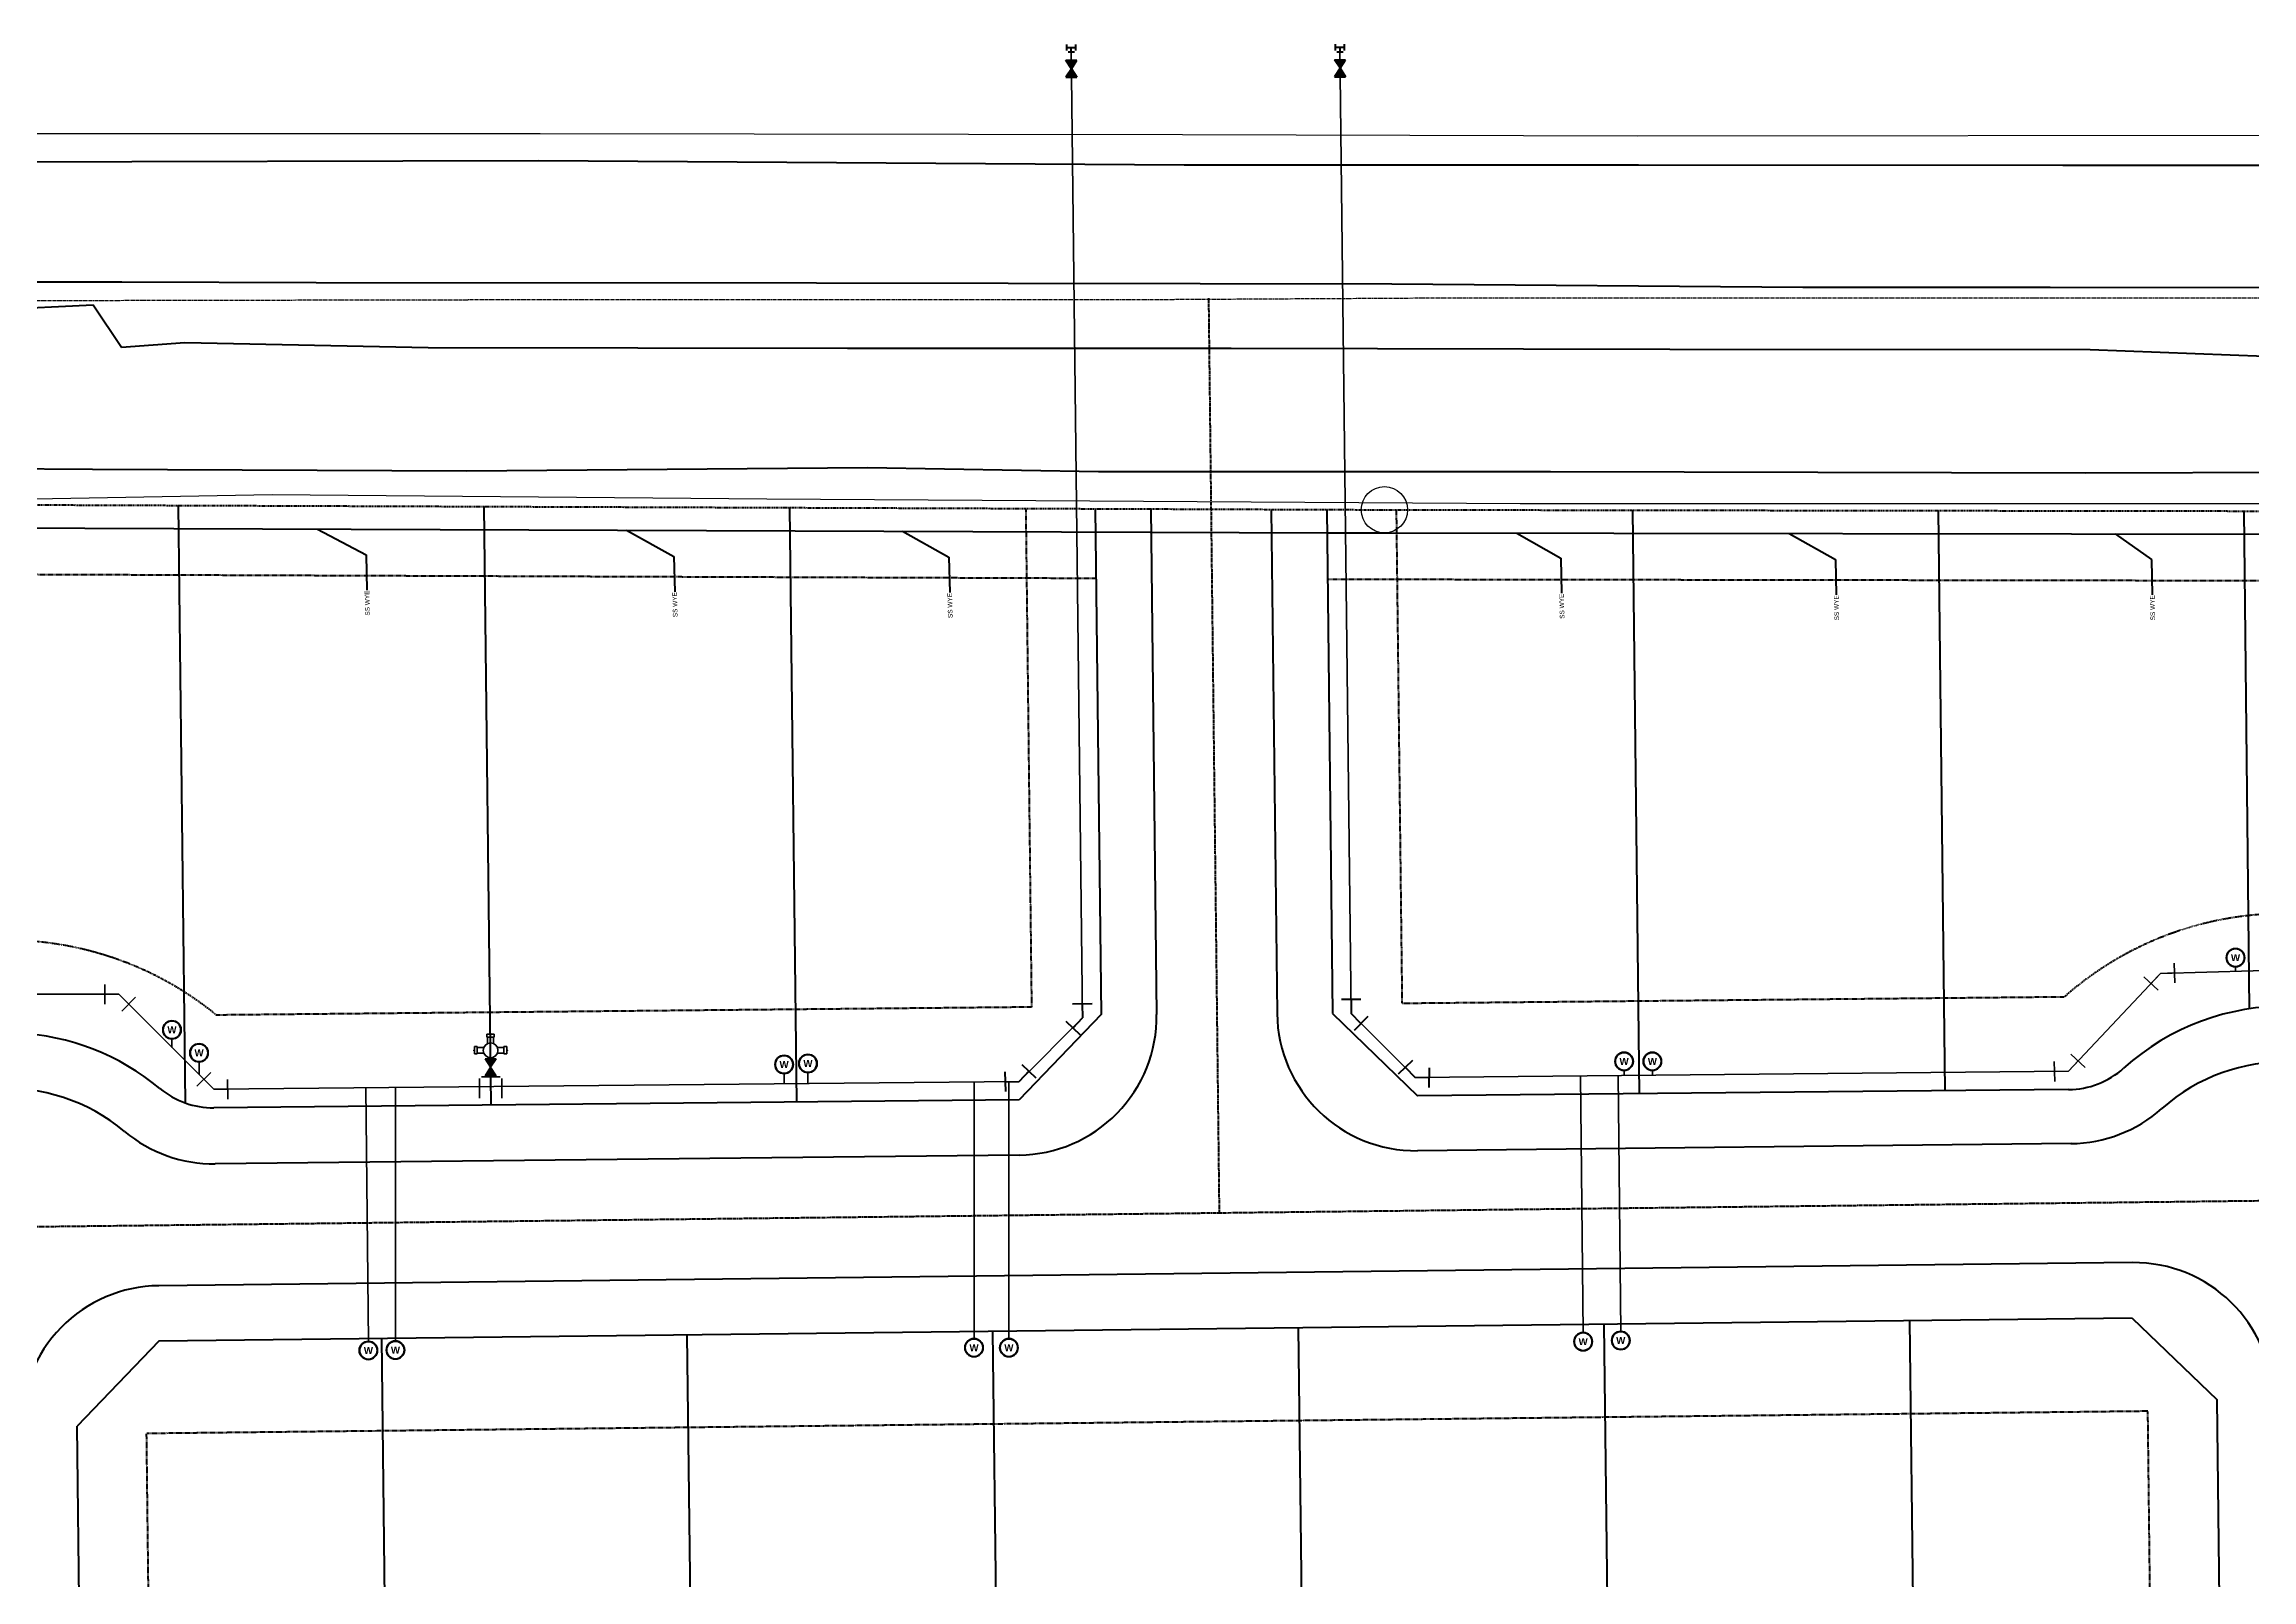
# Model space of a CAD drawing. Header units: feet. Extents: x -96 to 999, y -5 to 696.
# Drawn here: x 153.9 to 630.6, y 331.6 to 663.3 of the extents above; entities that cross this region are included whole.
import ezdxf
from ezdxf import colors
from ezdxf.entities.mleader import LeaderData, LeaderLine
from ezdxf.enums import TextEntityAlignment as Align
from ezdxf.math import Vec2, Vec3

# ---------------------------------------------------------------- set-up
doc = ezdxf.new("R2010")
doc.units = ezdxf.units.FT
doc.header["$MEASUREMENT"] = 0
for name, pattern in [('AutoCAD_Module2$0$BORDER2', [0.875, 0.25, -0.125, 0.25, -0.125, 0, -0.125]), ('CENTER2', [1.125, 0.75, -0.125, 0.125, -0.125]), ('HIDDEN2', [0.1875, 0.125, -0.0625])]:
    doc.linetypes.add(name, pattern=pattern)
doc.layers.get('0').update_dxf_attribs({"plot": 0})
for name, color, linetype, lineweight in [('AutoCAD_Module2$0$BOUNDARY', 7, 'AutoCAD_Module2$0$BORDER2', 90), ('BUILDINGLINE', 6, 'HIDDEN2', 40), ('EASEMENT', 3, 'HIDDEN2', 40), ('FITTINGS', 121, 'Continuous', 40), ('LOTLINES', 231, 'Continuous', 60), ('ROW', 5, 'Continuous', 80), ('SEWERLINE', 33, 'linetype-1', 60), ('STREET', 254, 'Continuous', 60), ('WATERLINE', 4, 'Continuous', 35), ('X-ROAD-CL', 2, 'CENTER2', 40), ('X-SIDEWALK', 131, 'Continuous', 30), ('X-STREET', 157, 'Continuous', 60), ('X-STREET-CL', 2, 'CENTER2', 30)]:
    doc.layers.add(name, color=color, linetype=linetype, lineweight=lineweight)
doc.layers.add('AutoCAD_Module2$0$ENDPOINT', color=1, linetype='Continuous')
doc.styles.add('PROPOSED', font='arialbd.ttf', dxfattribs={"height": 2.5})
doc.styles.get("Standard").update_dxf_attribs({"font": 'arial.ttf'})
doc.linetypes.add('linetype-1', pattern='A,2.5,-0.1,["SS",Standard,S=0.1,R=0,X=-0.05,Y=-0.05],-0.2', length=2.8)

# ---------------------------------------------------------------- blocks, each defined once
blk = doc.blocks.new('VALVE-P')
h = blk.add_hatch(color=256)
h.dxf.hatch_style = 1
h.paths.add_polyline_path([(-1.84, 1.19), (-1.84, -1.19), (0, 0)])
h.paths.add_polyline_path([(1.84, 1.19), (0, 0), (1.84, -1.19)])
for p, q in [((0, 0), (-1.84, 1.19)), ((-1.84, -1.19), (-1.84, 1.19)), ((0, 0), (-1.84, -1.19)), ((0, 0), (1.84, 1.19)), ((0, 0), (1.84, -1.19)), ((1.84, -1.19), (1.84, 1.19))]:
    blk.add_line(p, q)
blk = doc.blocks.new('45')
for p, q in [((2.11, 3.04), (-2.11, 3.03)), ((0, 3.03), (0, 0)), ((2.12, -2.12), (0, 0)), ((3.63, -0.61), (0.62, -3.63))]:
    blk.add_line(p, q)
blk = doc.blocks.new('FH-P')
h = blk.add_hatch(color=256)
h.dxf.hatch_style = 1
h.paths.add_polyline_path([(1.19, 6), (0, 6), (0, 4.16)])
h.paths.add_polyline_path([(0, 4.16), (0, 2.33), (1.19, 2.33)])
h.paths.add_polyline_path([(0, 4.16), (-1.19, 2.33), (0, 2.33)])
h.paths.add_polyline_path([(0, 6), (-1.19, 6), (0, 4.16)])
for p, q in [((-0.8, 11.32), (0.8, 11.32)), ((-0.8, 11.32), (-0.8, 10.68)), ((-0.8, 10.68), (0.8, 10.68)), ((-0.64, 10.68), (-0.64, 9.28)), ((0.64, 10.68), (0.64, 9.28)), ((0.8, 11.32), (0.8, 10.68)), ((-3.51, 8.61), (-3.51, 7.02)), ((-3.51, 8.61), (-2.87, 8.61)), ((-3.51, 7.02), (-2.87, 7.02)), ((-2.87, 8.61), (-2.87, 7.02)), ((-2.87, 8.45), (-1.46, 8.45)), ((-2.87, 7.18), (-1.46, 7.18)), ((-1.19, 6), (1.19, 6)), ((0, 4.16), (-1.19, 6)), ((0, 7.81), (0, 0)), ((0, 4.16), (1.19, 6)), ((1.46, 8.45), (2.87, 8.45)), ((1.46, 7.18), (2.87, 7.18)), ((2.87, 8.61), (2.87, 7.02)), ((2.87, 8.61), (3.51, 8.61)), ((2.87, 7.02), (3.51, 7.02)), ((3.51, 8.61), (3.51, 7.02)), ((-2.41, -2.52), (-2.41, 1.75)), ((-1.98, 2.12), (2.05, 2.12)), ((0, 4.16), (-1.19, 2.33)), ((-1.19, 2.33), (1.19, 2.33)), ((0, 4.16), (1.19, 2.33)), ((2.41, -2.52), (2.41, 1.7))]:
    blk.add_line(p, q)
at = {"const_width": 0.159}
for points in [[(-0.07, 11.46, 1), (0.09, 11.46, 1)], [(-3.74, 7.79, 1), (-3.58, 7.79, 1)], [(3.56, 7.81, 1), (3.72, 7.81, 1)]]:
    blk.add_lwpolyline(points, format="xyb", close=True, dxfattribs=at)
blk.add_circle((0, 7.81), 1.59)
blk = doc.blocks.new('WM-P')
h = blk.add_hatch(color=256)
h.dxf.hatch_style = 1
h.paths.add_polyline_path([(2, 0, 1), (-2, 0, 1)])
h.paths.add_polyline_path([(-1.88, 0, -1), (1.88, 0, -1)], flags=16)
h.paths.add_polyline_path([(-1.49, 0.51, -1), (1.49, -0.51, -1)], flags=0)
h.paths.add_polyline_path([(-1.36, -1.13), (1.36, -1.13), (1.36, 1.12), (-1.36, 1.12)], flags=8)
for radius in [2, 1.88]:
    blk.add_circle((0, 0), radius)
at = {"style": 'PROPOSED'}
blk.add_text('W', height=1.5, dxfattribs=at).set_placement((0, 0), align=Align.MIDDLE_CENTER)
blk = doc.blocks.new('_None')

msp = doc.modelspace()

# ---------------------------------------------------------------- linework, layer by layer
at = {"layer": 'AutoCAD_Module2$0$BOUNDARY'}
for p, q in [((-6.79, 564.38), (443.27, 562.74)), ((443.27, 562.74), (848.66, 562.15))]:
    msp.add_line(p, q, dxfattribs=at)
at = {"layer": 'AutoCAD_Module2$0$ENDPOINT'}
msp.add_circle((443.27, 562.74), 5, dxfattribs=at)
at = {"layer": 'BUILDINGLINE'}
for p, q in [((365.83, 562.79), (367.08, 455.33)), ((445.83, 562.74), (447.08, 456.11)), ((367.08, 455.33), (191.06, 453.61)), ((590.08, 457.51), (447.08, 456.11)), ((608.15, 368.06), (175.99, 363.24)), ((610.25, 188.1), (608.15, 368.06)), ((178.09, 183.31), (175.99, 363.24))]:
    msp.add_line(p, q, dxfattribs=at)
for centre, start, end in [((637.73, 403.53), 320.8038, 131.4428), ((145.59, 397.79), 50.8327, 221.1786)]:
    msp.add_arc(centre, 72, start, end, dxfattribs=at)
at = {"layer": 'EASEMENT'}
for p, q in [((8.39, 549.32), (381, 547.97)), ((431.01, 547.79), (443.21, 547.74)), ((443.25, 547.74), (783.83, 547.24))]:
    msp.add_line(p, q, dxfattribs=at)
at = {"layer": 'FITTINGS', "ltscale": 0.75}
for p, q in [((374.7, 661.91), (374.7, 663.25)), ((376.62, 661.91), (376.62, 663.25)), ((432.75, 661.95), (432.75, 663.3)), ((434.67, 661.95), (434.67, 663.3)), ((374.7, 662.58), (376.62, 662.58)), ((374.99, 661.62), (376.34, 661.62)), ((375.66, 661.62), (375.66, 662.58)), ((432.75, 662.62), (434.67, 662.62)), ((433.03, 661.66), (434.38, 661.66)), ((433.71, 661.66), (433.71, 662.62))]:
    msp.add_line(p, q, dxfattribs=at)
at = {"layer": 'LOTLINES'}
for p, q in [((182.8, 563.69), (184.31, 434.65)), ((248.81, 563.45), (250.32, 434.19)), ((314.82, 563.21), (316.32, 434.83)), ((496.84, 562.66), (498.31, 436.61)), ((562.84, 562.57), (564.31, 437.25)), ((628.85, 562.47), (630.02, 454.96)), ((492.02, 276.82), (490.74, 386.82)), ((558.02, 277.6), (556.73, 387.59)), ((228.04, 273.74), (226.76, 383.74)), ((294.03, 274.51), (292.75, 384.51)), ((360.03, 275.28), (358.75, 385.28)), ((426.03, 276.05), (424.74, 386.05))]:
    msp.add_line(p, q, dxfattribs=at)
at = {"layer": 'ROW'}
for p, q in [((380.83, 562.97), (382.1, 453.73)), ((430.83, 562.79), (432.1, 453.96)), ((382.1, 453.73), (364.43, 435.3)), ((432.1, 453.96), (450.43, 436.14)), ((364.43, 435.3), (190.53, 433.6)), ((591.03, 437.51), (450.43, 436.14)), ((604.77, 388.15), (178.62, 383.17)), ((604.77, 388.15), (623.12, 370.5)), ((178.62, 383.17), (160.97, 364.83)), ((625.27, 186.51), (623.12, 370.5)), ((163.12, 180.84), (160.97, 364.83))]:
    msp.add_line(p, q, dxfattribs=at)
for centre, radius, start, end in [((637.73, 403.53), 52, 320.2168, 132.0493), ((145.59, 397.79), 52, 50.2449, 87.2832), ((590.85, 455.51), 18, 270.5594, 312.0493), ((190.35, 451.6), 18, 230.2449, 270.5594)]:
    msp.add_arc(centre, radius, start, end, dxfattribs=at)
at = {"layer": 'SEWERLINE'}
for p, q in [((-1.55, 559.36), (431.07, 557.78)), ((431.07, 557.78), (443.43, 557.74)), ((443.44, 557.74), (793.89, 557.22))]:
    msp.add_line(p, q, dxfattribs=at)
at = {"layer": 'STREET'}
for p, q in [((392.83, 562.93), (394.1, 453.73)), ((418.83, 562.83), (420.1, 453.96)), ((591.55, 425.85), (450.43, 424.32)), ((364.43, 423.38), (190.81, 421.49)), ((604.77, 400.15), (178.62, 395.17))]:
    msp.add_line(p, q, dxfattribs=at)
for centre, radius, start, end in [((364.1, 453.38), 30, 270.6226, 0.6688), ((450.1, 454.31), 30, 180.6688, 270.6226), ((637.73, 403.53), 40, 320.0324, 131.6403), ((145.59, 397.79), 40, 50.103, 221.594), ((591.22, 455.85), 30, 270.6226, 311.6403), ((190.48, 451.49), 30, 230.103, 270.6226), ((605.12, 370.15), 30, 0.6689, 90.6689), ((178.97, 365.18), 30, 90.6689, 180.6689)]:
    msp.add_arc(centre, radius, start, end, dxfattribs=at)
at = {"layer": 'WATERLINE'}
for p, q in [((378.11, 453.02), (375.66, 662.58)), ((436.1, 453.93), (433.67, 662.62)), ((590.99, 441.51), (610.9, 462.62)), ((651.94, 463.81), (610.9, 462.62)), ((627.07, 464.01), (627.1, 463.09)), ((128.91, 458.12), (169.97, 458.12)), ((190.49, 437.6), (169.97, 458.12)), ((364.39, 439.3), (378.11, 453.02)), ((449.89, 440.14), (436.1, 453.93)), ((181.46, 448.56), (181.46, 446.63)), ((187.31, 443.46), (187.31, 440.79)), ((364.39, 439.3), (190.49, 437.6)), ((313.65, 440.94), (313.65, 438.81)), ((318.8, 441.16), (318.8, 438.86)), ((354.66, 383.78), (354.66, 439.21)), ((362.19, 383.78), (362.19, 439.25)), ((590.99, 441.51), (449.89, 440.14)), ((486.2, 384.96), (485.66, 440.49)), ((494.32, 385.34), (493.79, 440.57)), ((495.04, 441.74), (495.05, 440.58)), ((501.15, 441.74), (501.16, 440.64)), ((223.88, 383.07), (223.34, 437.92)), ((229.72, 383.15), (229.72, 437.99))]:
    msp.add_line(p, q, dxfattribs=at)
at = {"layer": 'X-ROAD-CL'}
for p, q in [((405.3, 608.43), (407.6, 410.85)), ((647.62, 413.65), (135.47, 407.67)), ((647.62, 413.65), (135.47, 407.67))]:
    msp.add_line(p, q, dxfattribs=at)
at = {"layer": 'X-SIDEWALK'}
for p, q in [((48.39, 644.11, 1154.02), (180.59, 644, 1155.55)), ((180.59, 644, 1155.55), (260.94, 644, 1155.55)), ((260.94, 644, 1155.55), (399.68, 643.79, 1156.93)), ((399.68, 643.79, 1156.93), (497.87, 643.52, 1160)), ((497.87, 643.52, 1160), (669.09, 643.63, 1162.04)), ((125.49, 564.63, 1155.43), (203.07, 566.05, 1155.99)), ((203.07, 566.05, 1155.99), (309.93, 565.09, 1157.97)), ((309.93, 565.09, 1157.97), (472.62, 564.1, 1159.95)), ((472.62, 564.1, 1159.95), (600.66, 564.08, 1161.57)), ((600.66, 564.08, 1161.57), (650.88, 564.08, 1161.57))]:
    msp.add_line(p, q, dxfattribs=at)
at = {"layer": 'X-STREET'}
for p, q in [((133.7, 637.87, 1154.79), (260.63, 638.2, 1156.72)), ((260.63, 638.2, 1156.72), (400.01, 637.22, 1157.9)), ((400.01, 637.22, 1157.9), (498.13, 637.22, 1157.9)), ((498.13, 637.22, 1157.9), (589.77, 637.15, 1160.82)), ((589.77, 637.15, 1160.82), (669.24, 637.15, 1160.82)), ((170.64, 611.86, 1155.54), (45.64, 611.86, 1155.54)), ((212.57, 611.77, 1156.02), (170.64, 611.86, 1155.54)), ((320.63, 611.69, 1157.9), (212.57, 611.77, 1156.02)), ((444.9, 611.47, 1158.61), (320.63, 611.69, 1157.9)), ((533.66, 610.76, 1160.8), (444.9, 611.47, 1158.61)), ((587.07, 610.76, 1160.8), (533.66, 610.76, 1160.8)), ((664.57, 610.62, 1162.01), (587.07, 610.76, 1160.8)), ((115.34, 604.68, 1153.79), (164.45, 607, 1155.51)), ((164.45, 607, 1155.51), (170.55, 597.89, 1155.74)), ((170.55, 597.89, 1155.74), (184.26, 598.86, 1155.95)), ((184.26, 598.86, 1155.95), (236.81, 597.8, 1156.32)), ((236.81, 597.8, 1156.32), (327.36, 597.63, 1157.94)), ((327.36, 597.63, 1157.94), (410.2, 597.62, 1158.21)), ((410.2, 597.62, 1158.21), (504.91, 597.44, 1160.01)), ((504.91, 597.44, 1160.01), (595.7, 597.32, 1161.09)), ((595.7, 597.32, 1161.09), (641.25, 595.63, 1161.88)), ((80.48, 572.06, 1153.99), (164.32, 571.53, 1155.98)), ((164.32, 571.53, 1155.98), (245.13, 571.18, 1156.66)), ((245.13, 571.18, 1156.66), (331.69, 571.9, 1157.95)), ((331.69, 571.9, 1157.95), (381.53, 571, 1157.98)), ((381.53, 571, 1157.98), (479.16, 571, 1157.98)), ((479.16, 571, 1157.98), (594.57, 570.73, 1161.39)), ((594.57, 570.73, 1161.39), (650.45, 570.87, 1161.94))]:
    msp.add_line(p, q, dxfattribs=at)
at = {"layer": 'X-STREET-CL'}
for p, q in [((144.46, 607.92, 1155.17), (263.86, 608.15, 1156.88)), ((263.86, 608.15, 1156.88), (391.4, 608.15, 1156.88)), ((391.4, 608.15, 1156.88), (455.78, 608.51, 1158.84)), ((455.78, 608.51, 1158.84), (583.68, 608.51, 1160.76)), ((583.68, 608.51, 1160.76), (670.6, 608.51, 1162.02))]:
    msp.add_line(p, q, dxfattribs=at)

# ---------------------------------------------------------------- block references
at = {"layer": 'FITTINGS'}
for name, p, rotation in [('VALVE-P', (375.7, 657.99), 270), ('VALVE-P', (433.7, 658.08), 270), ('45', (449.89, 440.14), 43.65980251061401)]:
    msp.add_blockref(name, p, dxfattribs=dict(at, rotation=rotation))
at = {"layer": 'FITTINGS', "xscale": -1}
for p, rotation in [((378.11, 453.02), 1.34019748938603), ((364.39, 439.3), 316.340197489386)]:
    msp.add_blockref('45', p, dxfattribs=dict(at, rotation=rotation))
at = {"layer": 'FITTINGS'}
msp.add_blockref('45', (436.1, 453.93), dxfattribs=at)
at = {"layer": 'WATERLINE'}
for name, p in [('WM-P', (627.07, 466.01)), ('WM-P', (181.46, 450.43)), ('FH-P', (250.27, 438.19)), ('WM-P', (187.31, 445.46)), ('WM-P', (313.65, 442.94)), ('WM-P', (318.8, 443.16)), ('WM-P', (495.04, 443.61)), ('WM-P', (501.15, 443.61)), ('WM-P', (223.88, 381.19)), ('WM-P', (229.72, 381.27)), ('WM-P', (354.66, 381.78)), ('WM-P', (362.19, 381.78)), ('WM-P', (486.2, 383.09)), ('WM-P', (494.32, 383.34))]:
    msp.add_blockref(name, p, dxfattribs=at)
at = {"layer": 'WATERLINE', "xscale": -1}
for p, rotation in [((610.9, 462.62), 136.6589406609636), ((590.99, 441.51), 316.6589406609637)]:
    msp.add_blockref('45', p, dxfattribs=dict(at, rotation=rotation))
at = {"layer": 'WATERLINE'}
for p, rotation in [((169.97, 458.12), 225), ((190.49, 437.6), 44.99999999999986)]:
    msp.add_blockref('45', p, dxfattribs=dict(at, rotation=rotation))

# ---------------------------------------------------------------- leaders
at = {"layer": 'SEWERLINE'}
ml = msp.add_multileader_mtext('Standard', dxfattribs=at)
ml.set_content('SS WYE', color=256)
ml.set_leader_properties(color=256, linetype='ByLayer', lineweight=-1)
ml.set_arrow_properties(name='NONE')
ml.build(insert=Vec2(0, 0))
ml.multileader.update_dxf_attribs({"dogleg_length": 0.36, "arrow_head_size": 1.5})
ctx = ml.context
ctx.base_point, ctx.char_height, ctx.arrow_head_size, ctx.landing_gap_size, ctx.plane_origin, ctx.plane_x_axis, ctx.plane_y_axis = Vec3(223.71, 539.93), 1, 1.5, 0.09, Vec3(206.05, 528.79), Vec3(-0.024137, 0.999709), Vec3(-0.999709, -0.024137)
ctx.text_align_type = 2
notes = []
notes.append((ctx, [(1, (1, 1, 0), (223.39, 552.99), (0.024137, -0.999709), 7.59, [(0, [(212.9, 558.58)], 0, [])])]))
ctx.mtext.insert, ctx.mtext.text_direction, ctx.mtext.rotation, ctx.mtext.alignment, ctx.mtext.flow_direction = Vec3(223.07, 545.3), Vec3(-0.024137, 0.999709), 1.594935, 3, 5
ml = msp.add_multileader_mtext('Standard', dxfattribs=at)
ml.set_content('SS WYE', color=256)
ml.set_leader_properties(color=256, linetype='ByLayer', lineweight=-1)
ml.set_arrow_properties(name='NONE')
ml.build(insert=Vec2(0, 0))
ml.multileader.update_dxf_attribs({"dogleg_length": 0.36, "arrow_head_size": 1.5})
ctx = ml.context
ctx.base_point, ctx.char_height, ctx.arrow_head_size, ctx.landing_gap_size, ctx.plane_origin, ctx.plane_x_axis, ctx.plane_y_axis = Vec3(290.15, 539.58), 1, 1.5, 0.09, Vec3(272.5, 528.43), Vec3(-0.024137, 0.999709), Vec3(-0.999709, -0.024137)
ctx.text_align_type = 2
notes.append((ctx, [(1, (1, 1, 0), (289.84, 552.64), (0.024137, -0.999709), 7.59, [(0, [(279.58, 558.33)], 0, [])])]))
ctx.mtext.insert, ctx.mtext.text_direction, ctx.mtext.rotation, ctx.mtext.alignment, ctx.mtext.flow_direction = Vec3(289.51, 544.95), Vec3(-0.024137, 0.999709), 1.594935, 3, 5
ml = msp.add_multileader_mtext('Standard', dxfattribs=at)
ml.set_content('SS WYE', color=256)
ml.set_leader_properties(color=256, linetype='ByLayer', lineweight=-1)
ml.set_arrow_properties(name='NONE')
ml.build(insert=Vec2(0, 0))
ml.multileader.update_dxf_attribs({"dogleg_length": 0.36, "arrow_head_size": 1.5})
ctx = ml.context
ctx.base_point, ctx.char_height, ctx.arrow_head_size, ctx.landing_gap_size, ctx.plane_origin, ctx.plane_x_axis, ctx.plane_y_axis = Vec3(349.55, 539.4), 1, 1.5, 0.09, Vec3(331.89, 528.26), Vec3(-0.024137, 0.999709), Vec3(-0.999709, -0.024137)
ctx.text_align_type = 2
notes.append((ctx, [(1, (1, 1, 0), (349.23, 552.47), (0.024137, -0.999709), 7.59, [(0, [(339.24, 558.12)], 0, [])])]))
ctx.mtext.insert, ctx.mtext.text_direction, ctx.mtext.rotation, ctx.mtext.alignment, ctx.mtext.flow_direction = Vec3(348.91, 544.77), Vec3(-0.024137, 0.999709), 1.594935, 3, 5
ml = msp.add_multileader_mtext('Standard', dxfattribs=at)
ml.set_content('SS WYE', color=256)
ml.set_leader_properties(color=256, linetype='ByLayer', lineweight=-1)
ml.set_arrow_properties(name='NONE')
ml.build(insert=Vec2(0, 0))
ml.multileader.update_dxf_attribs({"dogleg_length": 0.36, "arrow_head_size": 1.5})
ctx = ml.context
ctx.base_point, ctx.char_height, ctx.arrow_head_size, ctx.landing_gap_size, ctx.plane_origin, ctx.plane_x_axis, ctx.plane_y_axis = Vec3(481.67, 539.24), 1, 1.5, 0.09, Vec3(464.02, 528.1), Vec3(-0.024137, 0.999709), Vec3(-0.999709, -0.024137)
ctx.text_align_type = 2
notes.append((ctx, [(1, (1, 1, 0), (481.36, 552.3), (0.024137, -0.999709), 7.59, [(0, [(471.88, 557.71)], 0, [])])]))
ctx.mtext.insert, ctx.mtext.text_direction, ctx.mtext.rotation, ctx.mtext.alignment, ctx.mtext.flow_direction = Vec3(481.03, 544.61), Vec3(-0.024137, 0.999709), 1.594935, 3, 5
ml = msp.add_multileader_mtext('Standard', dxfattribs=at)
ml.set_content('SS WYE', color=256)
ml.set_leader_properties(color=256, linetype='ByLayer', lineweight=-1)
ml.set_arrow_properties(name='NONE')
ml.build(insert=Vec2(0, 0))
ml.multileader.update_dxf_attribs({"dogleg_length": 0.36, "arrow_head_size": 1.5})
ctx = ml.context
ctx.base_point, ctx.char_height, ctx.arrow_head_size, ctx.landing_gap_size, ctx.plane_origin, ctx.plane_x_axis, ctx.plane_y_axis = Vec3(540.97, 538.91), 1, 1.5, 0.09, Vec3(523.32, 527.76), Vec3(-0.024137, 0.999709), Vec3(-0.999709, -0.024137)
ctx.text_align_type = 2
notes.append((ctx, [(1, (1, 1, 0), (540.66, 551.97), (0.024137, -0.999709), 7.59, [(0, [(530.71, 557.61)], 0, [])])]))
ctx.mtext.insert, ctx.mtext.text_direction, ctx.mtext.rotation, ctx.mtext.alignment, ctx.mtext.flow_direction = Vec3(540.33, 544.28), Vec3(-0.024137, 0.999709), 1.594935, 3, 5
ml = msp.add_multileader_mtext('Standard', dxfattribs=at)
ml.set_content('SS WYE', color=256)
ml.set_leader_properties(color=256, linetype='ByLayer', lineweight=-1)
ml.set_arrow_properties(name='NONE')
ml.build(insert=Vec2(0, 0))
ml.multileader.update_dxf_attribs({"dogleg_length": 0.36, "arrow_head_size": 1.5})
ctx = ml.context
ctx.base_point, ctx.char_height, ctx.arrow_head_size, ctx.landing_gap_size, ctx.plane_origin, ctx.plane_x_axis, ctx.plane_y_axis = Vec3(609.23, 538.91), 1, 1.5, 0.09, Vec3(591.57, 527.76), Vec3(-0.024137, 0.999709), Vec3(-0.999709, -0.024137)
ctx.text_align_type = 2
notes.append((ctx, [(1, (1, 1, 0), (608.91, 551.97), (0.024137, -0.999709), 7.59, [(0, [(601.08, 557.51)], 0, [])])]))
ctx.mtext.insert, ctx.mtext.text_direction, ctx.mtext.rotation, ctx.mtext.alignment, ctx.mtext.flow_direction = Vec3(608.59, 544.28), Vec3(-0.024137, 0.999709), 1.594935, 3, 5
for ctx, leaders in notes:
    for number, flags, end, landing, length, lines in leaders:
        leader = LeaderData()
        leader.index, (leader.has_last_leader_line, leader.has_dogleg_vector, leader.attachment_direction) = number, flags
        leader.last_leader_point, leader.dogleg_vector, leader.dogleg_length = Vec3(end), Vec3(landing), length
        for number, points, colour, breaks in lines:
            line = LeaderLine()
            line.index, line.vertices, line.color, line.breaks = number, Vec3.list(points), colors.encode_raw_color(colour), breaks
            leader.lines.append(line)
        ctx.leaders.append(leader)

doc.saveas('drawing.dxf')
